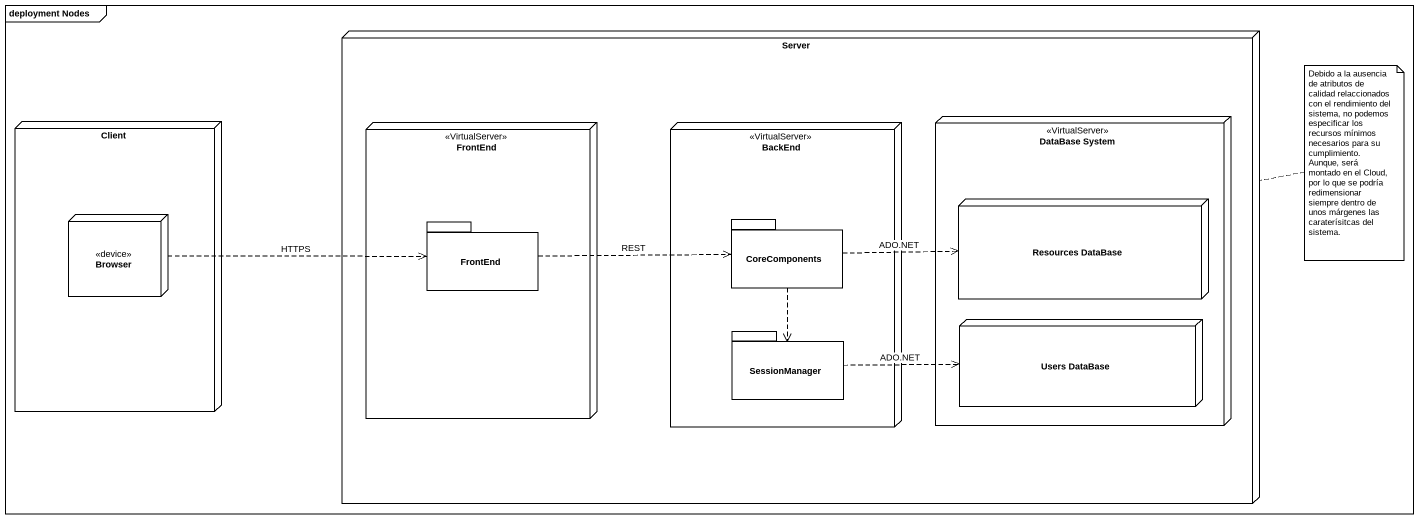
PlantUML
@startuml
mainframe deployment Nodes
node Server {
  node FrontEnd <<VirtualServer>> {
    package "FrontEnd" as FrontEnd_2 {
    }
  }
  node BackEnd <<VirtualServer>> {
    package CoreComponents {
    }
    package SessionManager {
    }
  }
  node "DataBase System" as DataBase_System <<VirtualServer>> {
    node "Resources DataBase" as Resources_DataBase
    node "Users DataBase" as Users_DataBase
  }
}
node Client {
  node Browser <<device>>
}
Browser .right.> FrontEnd_2 : HTTPS
FrontEnd_2 .right.> CoreComponents : REST
CoreComponents .right.> Resources_DataBase : ADO.NET
CoreComponents ..> SessionManager
SessionManager .right.> Users_DataBase : ADO.NET
note right of Server : Debido a la ausencia de atributos de calidad relaccionados con el rendimiento del sistema, no podemos especificar los recursos mínimos necesarios para su cumplimiento. Aunque, será montado en el Cloud, por lo que se podría redimensionar siempre dentro de unos márgenes las caraterísitcas del sistema.
@enduml
